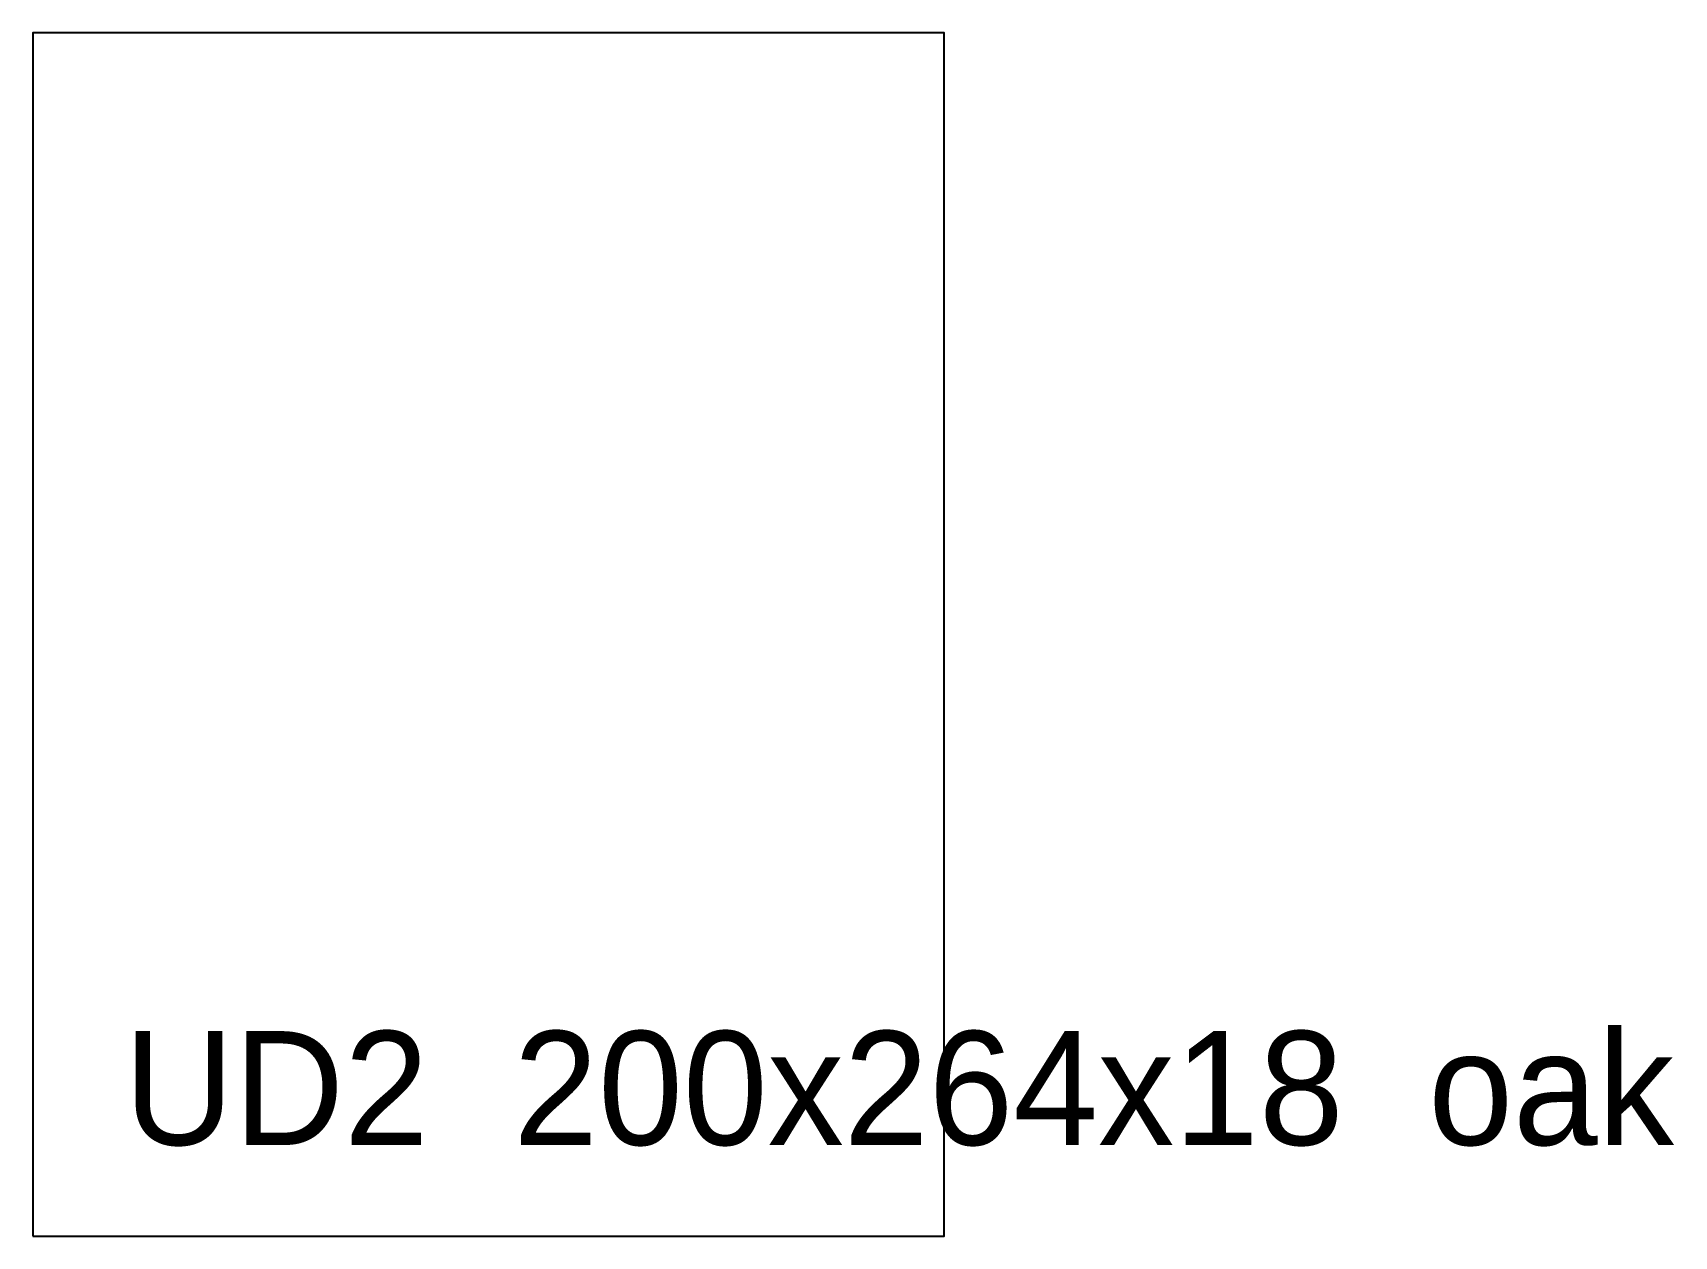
# Model space of a CAD drawing. Header units: millimetres. Extents: x 0 to 360, y 0 to 264.
import ezdxf

# ---------------------------------------------------------------- set-up
doc = ezdxf.new("R2010")
doc.units = ezdxf.units.MM
doc.layers.add('CUT', color=1, linetype='Continuous')
doc.layers.add('TEXT', color=7, linetype='Continuous')

msp = doc.modelspace()

# ---------------------------------------------------------------- linework, layer by layer
at = {"layer": 'CUT'}
msp.add_lwpolyline([(0, 0), (200, 0), (200, 264), (0, 264)], close=True, dxfattribs=at)

# ---------------------------------------------------------------- texts
at = {"layer": 'TEXT'}
msp.add_text('UD2  200x264x18  oak', height=25, dxfattribs=at).set_placement((20, 20))

doc.saveas('drawing.dxf')
